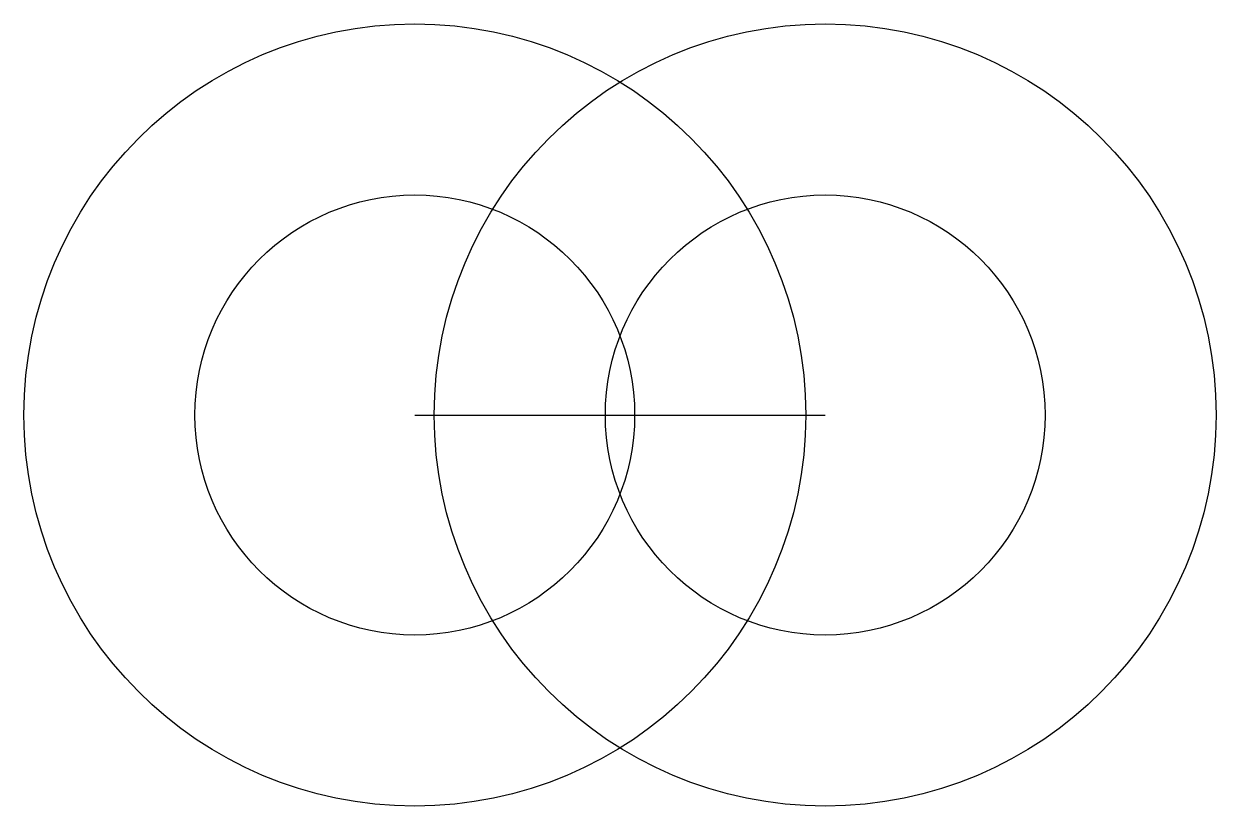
# Model space of a CAD drawing. Header units: millimetres. Extents: x 359 to 371.2, y 314 to 322.
import ezdxf

# ---------------------------------------------------------------- set-up
doc = ezdxf.new("R2010")
doc.units = ezdxf.units.MM
doc.layers.add('ExtruderRearRetainerSpacer318', color=7, linetype='CONTINUOUS')

msp = doc.modelspace()

# ---------------------------------------------------------------- linework, layer by layer
at = {"layer": 'ExtruderRearRetainerSpacer318'}
for p, q in [((363, 318, 386), (367.2, 318, 386)), ((363, 318, 386), (367.2, 318, 386)), ((363, 318, 384.25), (367.2, 318, 384.25)), ((363, 318, 384.25), (367.2, 318, 384.25))]:
    msp.add_line(p, q, dxfattribs=at)
for centre, radius in [((363, 318), 4), ((363, 318), 4), ((367.2, 318), 4), ((367.2, 318), 4), ((363, 318), 2.25), ((363, 318), 2.25), ((367.2, 318), 2.25), ((367.2, 318), 2.25)]:
    msp.add_circle(centre, radius, dxfattribs=at)

doc.saveas('drawing.dxf')
